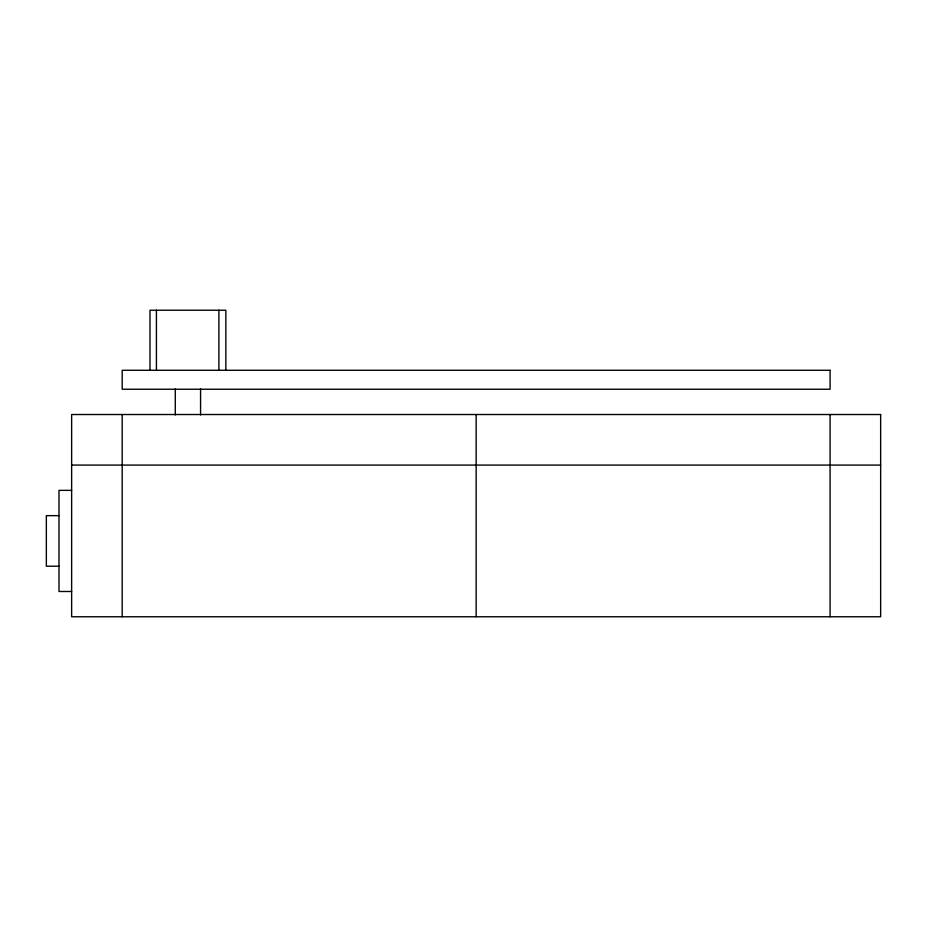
<?xml version="1.0" encoding="UTF-8"?>
<svg xmlns="http://www.w3.org/2000/svg" width="927" height="927" viewBox="0 0 927 927"><rect width="100%" height="100%" fill="white"/><g stroke="black" fill="none" stroke-linecap="round" stroke-linejoin="round"><path stroke-width="1.39" d="M71.634 465.076L880.65 465.076M71.634 490.36L58.992 490.36L58.992 591.484L71.634 591.484M58.992 515.644L46.35 515.644L46.35 566.212L58.992 566.212M830.082 414.52L830.082 616.768M476.142 414.52L476.142 616.768M225.852 370.337L225.852 310.232L150 310.232L150 370.337M218.899 310.232L218.899 370.337M200.568 388.969L200.568 414.972M175.284 388.969L175.284 414.972M156.42 310.232L156.42 370.337M122.19 414.52L122.19 616.768M830.082 370.279L122.19 370.279L122.19 389.236L830.082 389.236L830.082 370.279M880.65 414.52L71.634 414.52L71.634 616.768L880.65 616.768L880.65 414.52"/></g></svg>
